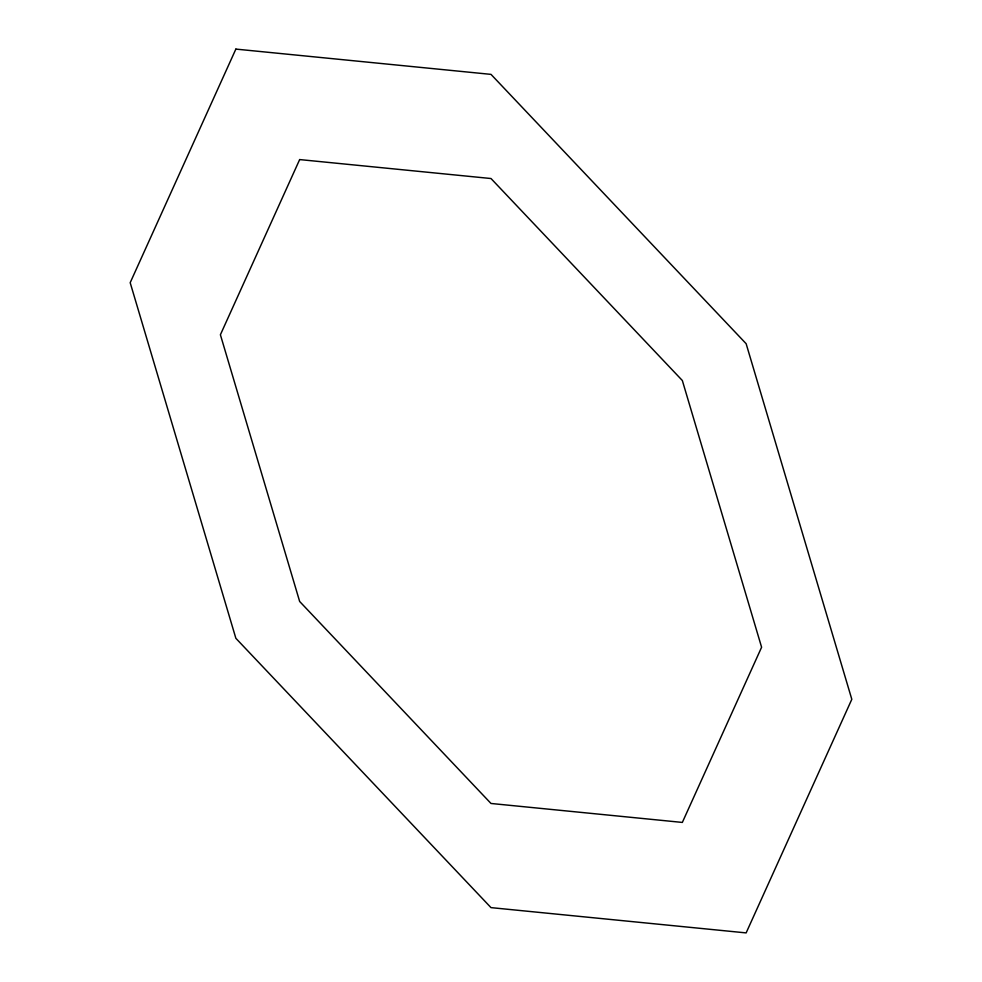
<?xml version="1.0" encoding="UTF-8"?>
<svg xmlns="http://www.w3.org/2000/svg" width="982" height="982" viewBox="0 0 982 982"><rect width="100%" height="100%" fill="white"/><g stroke="black" fill="none" stroke-linecap="round" stroke-linejoin="round"><path stroke-width="1.47" d="M235.864 49.1L130.189 282.693L235.864 638.3L491 907.626L746.136 932.9L851.811 699.307L746.136 343.7L491 74.374L235.864 49.1M299.657 159.575L220.398 334.764L299.657 601.475L491 803.472L682.343 822.425L761.602 647.236L682.343 380.525L491 178.528L299.657 159.575"/></g></svg>
